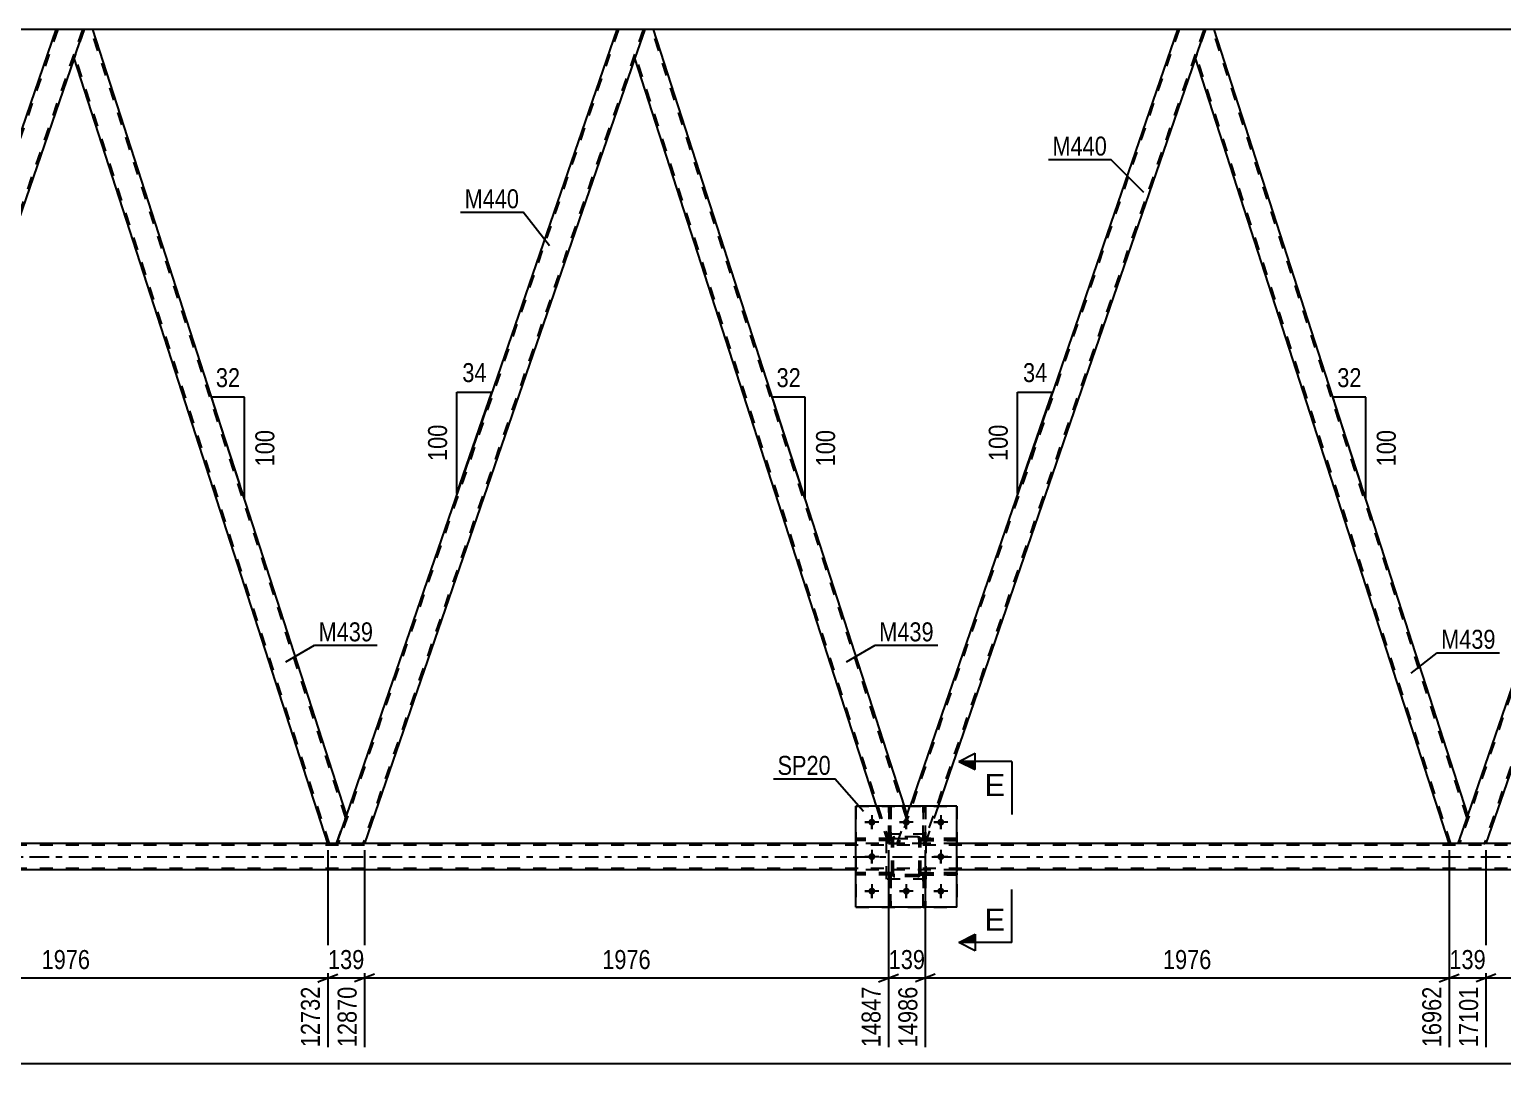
# Model space of a CAD drawing. Header units: millimetres. Extents: x 0 to 841, y 0 to 594.
# Drawn here: x 485.7 to 707.9, y 285.2 to 441.2 of the extents above; entities that cross this region are included whole.
import ezdxf

# ---------------------------------------------------------------- set-up
doc = ezdxf.new("R2010")
doc.units = ezdxf.units.MM
doc.linetypes.add('DXK_LINE_DOT2', pattern=[3.9198, 1.9599, -1.9599])
doc.linetypes.add('DXK_LINE_DOT3', pattern=[5.9187, 2.979, -0.9799, 0.9799, -0.9799])
doc.styles.add('Arial', font='ARIAL.TTF', dxfattribs={"height": 0.2})
doc.styles.add('Arial Narrow', font='ARIALN.TTF', dxfattribs={"height": 0.2})

# ---------------------------------------------------------------- blocks, each defined once
blk = doc.blocks.new('Part-122573538-3260 - 3249')
at = {"color": 7, "linetype": 'DXK_LINE_DOT2'}
for p, q in [((615.78, 313.98), (610.38, 313.98)), ((610.38, 313.66), (610.38, 313.98)), ((615.78, 313.66), (610.38, 313.66)), ((615.18, 313.66), (615.18, 313.98)), ((615.78, 313.98), (615.78, 313.66))]:
    blk.add_line(p, q, dxfattribs=at)
blk = doc.blocks.new('Part-122573538-3318 - 3249')
at = {"color": 7, "linetype": 'DXK_LINE_DOT2'}
for p, q in [((620.98, 319.82), (614.98, 319.82)), ((614.98, 313.02), (614.98, 319.82)), ((620.98, 313.02), (620.98, 319.82)), ((620.98, 313.02), (614.98, 313.02))]:
    blk.add_line(p, q, dxfattribs=at)
blk = doc.blocks.new('Part-122573538-3329 - 3249')
at = {"color": 7, "linetype": 'DXK_LINE_DOT2'}
for p, q in [((610.38, 324.02), (625.58, 324.02)), ((610.38, 324.02), (610.38, 308.82)), ((625.58, 324.02), (625.58, 308.82)), ((610.38, 308.82), (625.58, 308.82))]:
    blk.add_line(p, q, dxfattribs=at)
blk = doc.blocks.new('Part-122573538-3258 - 3249')
at = {"color": 7, "linetype": 'DXK_LINE_DOT2'}
for p, q in [((615.33, 308.82), (615.33, 313.65)), ((615.33, 313.65), (615.65, 313.65)), ((615.65, 313.65), (615.65, 308.82)), ((615.33, 313.05), (615.65, 313.05)), ((615.65, 308.82), (615.33, 308.82))]:
    blk.add_line(p, q, dxfattribs=at)
blk = doc.blocks.new('Part-122573538-3261 - 3249')
at = {"color": 7, "linetype": 'DXK_LINE_DOT2'}
for p, q in [((615.78, 319.18), (610.38, 319.18)), ((610.38, 318.86), (610.38, 319.18)), ((615.78, 318.86), (610.38, 318.86)), ((615.18, 318.86), (615.18, 319.18)), ((615.78, 319.18), (615.78, 318.86))]:
    blk.add_line(p, q, dxfattribs=at)
blk = doc.blocks.new('Part-122573538-3382 - 3249')
at = {"color": 7, "linetype": 'DXK_LINE_DOT2'}
for p, q in [((615.78, 319.18), (610.38, 319.18)), ((610.38, 319.18), (610.38, 318.86)), ((615.78, 318.86), (610.38, 318.86)), ((615.18, 318.86), (615.18, 319.18)), ((615.78, 318.86), (615.78, 319.18))]:
    blk.add_line(p, q, dxfattribs=at)
blk = doc.blocks.new('Bolt-122573538-3404 - 3249')
at = {"linetype": 'Continuous'}
for points in [[(613.3, 321.62, -1), (612.26, 321.62, -1)], [(618.5, 321.62, -1), (617.46, 321.62, -1)], [(623.7, 321.62, -1), (622.66, 321.62, -1)], [(613.3, 316.42, -1), (612.26, 316.42, -1)], [(623.7, 316.42, -1), (622.66, 316.42, -1)], [(613.3, 311.22, -1), (612.26, 311.22, -1)], [(618.5, 311.22, -1), (617.46, 311.22, -1)], [(623.7, 311.22, -1), (622.66, 311.22, -1)]]:
    blk.add_hatch(color=1, dxfattribs=at).paths.add_polyline_path(points)
at = {"color": 1, "linetype": 'Continuous'}
for p, q in [((612.78, 322.66), (612.78, 320.58)), ((617.98, 322.66), (617.98, 320.58)), ((623.18, 322.66), (623.18, 320.58)), ((613.82, 321.62), (611.74, 321.62)), ((619.02, 321.62), (616.94, 321.62)), ((624.22, 321.62), (622.14, 321.62)), ((613.82, 316.42), (611.74, 316.42)), ((612.78, 317.46), (612.78, 315.38)), ((624.22, 316.42), (622.14, 316.42)), ((623.18, 317.46), (623.18, 315.38)), ((613.82, 311.22), (611.74, 311.22)), ((612.78, 312.26), (612.78, 310.18)), ((619.02, 311.22), (616.94, 311.22)), ((617.98, 312.26), (617.98, 310.18)), ((624.22, 311.22), (622.14, 311.22)), ((623.18, 312.26), (623.18, 310.18))]:
    blk.add_line(p, q, dxfattribs=at)
blk = doc.blocks.new('Part-122573538-3279 - 3249')
at = {"color": 2, "linetype": 'Continuous'}
for p, q in [((578.5, 441.2), (577.02, 436.88)), ((579.82, 441.2), (578.5, 441.2)), ((617.68, 324.02), (579.82, 441.2)), ((613.48, 324.02), (577.02, 436.88))]:
    blk.add_line(p, q, dxfattribs=at)
at = {"color": 7, "linetype": 'DXK_LINE_DOT2'}
for p, q in [((617.97, 322.36), (579.57, 441.2)), ((615.54, 318.42), (577.15, 437.26)), ((615.29, 318.42), (613.48, 324.02)), ((616.61, 318.42), (618.1, 322.74)), ((618.1, 322.74), (617.68, 324.02)), ((615.29, 318.42), (616.61, 318.42))]:
    blk.add_line(p, q, dxfattribs=at)
blk = doc.blocks.new('Part-122573538-3346 - 3249')
at = {"color": 7, "linetype": 'DXK_LINE_DOT2'}
for p, q in [((615.78, 318.94), (615.81, 319.12)), ((615.81, 319.12), (615.78, 318.94)), ((615.78, 313.9), (615.78, 318.94)), ((616.02, 318.94), (616.04, 319.03)), ((616.02, 313.9), (616.02, 318.94)), ((616.04, 319.03), (616.09, 319.11)), ((616.07, 319.38), (616.26, 319.42)), ((616.26, 319.42), (616.07, 319.38)), ((616.09, 319.11), (616.17, 319.16)), ((616.17, 319.16), (616.26, 319.18)), ((619.7, 319.42), (616.26, 319.42)), ((616.26, 319.18), (619.7, 319.18)), ((619.7, 319.42), (619.88, 319.38)), ((619.88, 319.38), (619.7, 319.42)), ((619.7, 319.18), (619.79, 319.16)), ((619.79, 319.16), (619.87, 319.11)), ((619.87, 319.11), (619.92, 319.03)), ((619.92, 319.03), (619.94, 318.94)), ((619.94, 313.9), (619.94, 318.94)), ((620.14, 319.12), (620.18, 318.94)), ((620.18, 318.94), (620.14, 319.12)), ((620.18, 313.9), (620.18, 318.94)), ((615.82, 313.71), (615.78, 313.9)), ((615.78, 313.9), (615.82, 313.71)), ((616.04, 313.8), (616.02, 313.9)), ((616.09, 313.73), (616.04, 313.8)), ((616.26, 313.42), (616.08, 313.45)), ((616.08, 313.45), (616.26, 313.42)), ((616.17, 313.67), (616.09, 313.73)), ((616.26, 313.66), (616.17, 313.67)), ((619.7, 313.66), (616.26, 313.66)), ((619.79, 313.67), (619.7, 313.66)), ((619.88, 313.45), (619.7, 313.42)), ((619.7, 313.42), (619.88, 313.45)), ((619.87, 313.73), (619.79, 313.67)), ((619.92, 313.8), (619.87, 313.73)), ((619.94, 313.9), (619.92, 313.8)), ((620.18, 313.9), (620.14, 313.71)), ((620.14, 313.71), (620.18, 313.9)), ((619.7, 313.42), (616.26, 313.42))]:
    blk.add_line(p, q, dxfattribs=at)
at = {"color": 7, "linetype": 'DXK_LINE_DOT3'}
blk.add_line((617.98, 316.42), (617.98, 316.42), dxfattribs=at)
at = {"color": 7, "linetype": 'DXK_LINE_DOT2'}
for centre, start, end in [((616.26, 318.94), 112.5057, 157.5057), ((616.26, 318.94), 112.5057, 157.5057), ((619.7, 318.94), 22.5057, 67.5057), ((619.7, 318.94), 22.5057, 67.5057), ((616.26, 313.9), 202.5057, 247.5057), ((616.26, 313.9), 202.5057, 247.5057), ((619.7, 313.9), 292.5057, 337.5057), ((619.7, 313.9), 292.5057, 337.5057)]:
    blk.add_arc(centre, 0.48, start, end, dxfattribs=at)
blk = doc.blocks.new('Part-122573538-3362 - 3249')
at = {"color": 7, "linetype": 'DXK_LINE_DOT2'}
for p, q in [((620.85, 313.65), (620.53, 313.65)), ((620.53, 313.65), (620.53, 308.82)), ((620.85, 308.82), (620.85, 313.65)), ((620.53, 313.05), (620.85, 313.05)), ((620.53, 308.82), (620.85, 308.82))]:
    blk.add_line(p, q, dxfattribs=at)
blk = doc.blocks.new('Part-122573538-3430 - 3249')
at = {"color": 2, "linetype": 'Continuous'}
for p, q in [((661.62, 436.88), (663.11, 441.2)), ((664.43, 441.2), (663.11, 441.2)), ((702.7, 322.74), (664.43, 441.2)), ((699.9, 318.42), (661.62, 436.88)), ((702.7, 322.74), (702.44, 321.98)), ((702.44, 321.98), (701.22, 318.42)), ((701.22, 318.42), (699.9, 318.42))]:
    blk.add_line(p, q, dxfattribs=at)
at = {"color": 7, "linetype": 'DXK_LINE_DOT2'}
for p, q in [((702.57, 322.36), (664.18, 441.2)), ((700.15, 318.42), (661.75, 437.26))]:
    blk.add_line(p, q, dxfattribs=at)
blk = doc.blocks.new('Part-122573538-3309 - 3249')
at = {"color": 2, "linetype": 'Continuous'}
for p, q in [((489.66, 441.2), (410.61, 441.2)), ((574.27, 441.2), (495.22, 441.2)), ((658.88, 441.2), (579.82, 441.2)), ((743.49, 441.2), (664.43, 441.2))]:
    blk.add_line(p, q, dxfattribs=at)
at = {"color": 7, "linetype": 'DXK_LINE_DOT2'}
for p, q in [((495.22, 441.2), (489.66, 441.2)), ((579.82, 441.2), (574.27, 441.2)), ((664.43, 441.2), (658.88, 441.2))]:
    blk.add_line(p, q, dxfattribs=at)
blk = doc.blocks.new('Part-122573538-3344 - 3249')
at = {"color": 7, "linetype": 'DXK_LINE_DOT2'}
for p, q in [((620.53, 308.82), (620.53, 313.65)), ((620.53, 313.65), (620.85, 313.65)), ((620.85, 313.65), (620.85, 308.82)), ((620.53, 313.05), (620.85, 313.05)), ((620.85, 308.82), (620.53, 308.82))]:
    blk.add_line(p, q, dxfattribs=at)
blk = doc.blocks.new('Part-122573538-3352 - 3249')
at = {"color": 7, "linetype": 'DXK_LINE_DOT2'}
for p, q in [((615.33, 324.02), (615.33, 319.17)), ((615.65, 324.02), (615.33, 324.02)), ((615.65, 319.17), (615.65, 324.02)), ((615.33, 319.77), (615.65, 319.77)), ((615.33, 319.17), (615.65, 319.17))]:
    blk.add_line(p, q, dxfattribs=at)
blk = doc.blocks.new('Part-122573538-3355 - 3249')
at = {"color": 7, "linetype": 'DXK_LINE_DOT2'}
for p, q in [((620.53, 324.02), (620.53, 319.17)), ((620.85, 324.02), (620.53, 324.02)), ((620.85, 319.17), (620.85, 324.02)), ((620.53, 319.77), (620.85, 319.77)), ((620.53, 319.17), (620.85, 319.17))]:
    blk.add_line(p, q, dxfattribs=at)
blk = doc.blocks.new('Bolt-122573538-3405 - 3249')
at = {"color": 1, "linetype": 'Continuous'}
for p, q in [((612.78, 322.66), (612.78, 321.96)), ((617.98, 322.66), (617.98, 321.96)), ((623.18, 322.66), (623.18, 321.96)), ((611.74, 321.62), (612.43, 321.62)), ((612.78, 320.58), (612.78, 321.27)), ((613.82, 321.62), (613.13, 321.62)), ((616.94, 321.62), (617.63, 321.62)), ((617.98, 320.58), (617.98, 321.27)), ((619.02, 321.62), (618.33, 321.62)), ((622.14, 321.62), (622.83, 321.62)), ((623.18, 320.58), (623.18, 321.27)), ((624.22, 321.62), (623.53, 321.62)), ((611.74, 316.42), (612.43, 316.42)), ((612.78, 317.46), (612.78, 316.76)), ((612.78, 315.38), (612.78, 316.07)), ((613.82, 316.42), (613.13, 316.42)), ((622.14, 316.42), (622.83, 316.42)), ((623.18, 317.46), (623.18, 316.76)), ((623.18, 315.38), (623.18, 316.07)), ((624.22, 316.42), (623.53, 316.42)), ((611.74, 311.22), (612.43, 311.22)), ((612.78, 312.26), (612.78, 311.56)), ((613.82, 311.22), (613.13, 311.22)), ((616.94, 311.22), (617.63, 311.22)), ((617.98, 312.26), (617.98, 311.56)), ((619.02, 311.22), (618.33, 311.22)), ((622.14, 311.22), (622.83, 311.22)), ((623.18, 312.26), (623.18, 311.56)), ((624.22, 311.22), (623.53, 311.22)), ((612.78, 310.18), (612.78, 310.87)), ((617.98, 310.18), (617.98, 310.87)), ((623.18, 310.18), (623.18, 310.87))]:
    blk.add_line(p, q, dxfattribs=at)
blk = doc.blocks.new('Part-122573538-3415 - 3249')
at = {"color": 7, "linetype": 'DXK_LINE_DOT2'}
for p, q in [((755.72, 318.18), (100.96, 318.18)), ((536.23, 318.42), (530.68, 318.42)), ((625.58, 318.42), (610.38, 318.42)), ((705.45, 318.42), (699.9, 318.42)), ((755.72, 314.66), (100.96, 314.66)), ((625.58, 314.42), (610.38, 314.42))]:
    blk.add_line(p, q, dxfattribs=at)
at = {"color": 2, "linetype": 'Continuous'}
for p, q in [((530.68, 318.42), (451.62, 318.42)), ((610.38, 318.42), (536.23, 318.42)), ((699.9, 318.42), (625.58, 318.42)), ((755.72, 318.42), (705.45, 318.42)), ((610.38, 314.42), (371.76, 314.42)), ((755.72, 314.42), (625.58, 314.42))]:
    blk.add_line(p, q, dxfattribs=at)
at = {"color": 7, "linetype": 'DXK_LINE_DOT3'}
blk.add_line((100.96, 316.42), (755.72, 316.42), dxfattribs=at)
blk = doc.blocks.new('Part-122573538-3425 - 3249')
at = {"color": 7, "linetype": 'DXK_LINE_DOT2'}
for p, q in [((659.13, 441.2), (616.86, 318.42)), ((662.86, 441.2), (620.59, 318.42)), ((663.11, 441.2), (661.62, 436.88)), ((616.61, 318.42), (618.54, 324.02)), ((622.77, 324.02), (620.84, 318.42)), ((620.84, 318.42), (616.61, 318.42))]:
    blk.add_line(p, q, dxfattribs=at)
at = {"color": 2, "linetype": 'Continuous'}
for p, q in [((658.88, 441.2), (618.54, 324.02)), ((663.11, 441.2), (658.88, 441.2)), ((661.62, 436.88), (622.77, 324.02))]:
    blk.add_line(p, q, dxfattribs=at)
blk = doc.blocks.new('Part-122573538-3436 - 3249')
at = {"color": 7, "linetype": 'DXK_LINE_DOT2'}
for p, q in [((743.74, 441.2), (701.47, 318.42)), ((747.46, 441.2), (705.19, 318.42)), ((702.7, 322.74), (701.22, 318.42)), ((705.13, 318.42), (705.3, 318.42))]:
    blk.add_line(p, q, dxfattribs=at)
at = {"color": 2, "linetype": 'Continuous'}
for p, q in [((743.49, 441.2), (702.7, 322.74)), ((747.72, 441.2), (705.45, 318.42)), ((747.72, 441.2), (743.49, 441.2)), ((705.13, 318.42), (701.22, 318.42)), ((705.41, 318.42), (705.13, 318.42)), ((705.45, 318.42), (705.41, 318.42))]:
    blk.add_line(p, q, dxfattribs=at)
blk = doc.blocks.new('Part-122573538-3441 - 3249')
at = {"color": 7, "linetype": 'DXK_LINE_DOT2'}
for p, q in [((615.65, 313.65), (615.33, 313.65)), ((615.33, 313.65), (615.33, 308.82)), ((615.65, 308.82), (615.65, 313.65)), ((615.33, 313.05), (615.65, 313.05)), ((615.33, 308.82), (615.65, 308.82))]:
    blk.add_line(p, q, dxfattribs=at)
blk = doc.blocks.new('Part-122573538-3445 - 3249')
at = {"color": 7, "linetype": 'DXK_LINE_DOT2'}
for p, q in [((620.53, 319.17), (620.53, 324.02)), ((620.53, 324.02), (620.85, 324.02)), ((620.85, 324.02), (620.85, 319.17)), ((620.53, 319.77), (620.85, 319.77)), ((620.85, 319.17), (620.53, 319.17))]:
    blk.add_line(p, q, dxfattribs=at)
blk = doc.blocks.new('Part-122573538-3448 - 3249')
at = {"color": 7, "linetype": 'DXK_LINE_DOT2'}
for p, q in [((615.33, 319.17), (615.33, 324.02)), ((615.33, 324.02), (615.65, 324.02)), ((615.65, 324.02), (615.65, 319.17)), ((615.33, 319.77), (615.65, 319.77)), ((615.65, 319.17), (615.33, 319.17))]:
    blk.add_line(p, q, dxfattribs=at)
blk = doc.blocks.new('Part-122573538-3456 - 3249')
at = {"color": 7, "linetype": 'DXK_LINE_DOT2'}
for p, q in [((620.18, 318.86), (620.18, 319.18)), ((620.18, 319.18), (625.58, 319.18)), ((625.58, 318.86), (620.18, 318.86)), ((620.78, 318.86), (620.78, 319.18)), ((625.58, 319.18), (625.58, 318.86))]:
    blk.add_line(p, q, dxfattribs=at)
blk = doc.blocks.new('Part-122573538-3459 - 3249')
at = {"color": 7, "linetype": 'DXK_LINE_DOT2'}
for p, q in [((615.78, 318.94), (615.82, 319.12)), ((615.82, 319.12), (615.78, 318.94)), ((615.78, 313.9), (615.78, 318.94)), ((616.02, 318.94), (616.04, 319.03)), ((616.02, 313.9), (616.02, 318.94)), ((616.04, 319.03), (616.09, 319.11)), ((616.07, 319.38), (616.26, 319.42)), ((616.26, 319.42), (616.07, 319.38)), ((616.09, 319.11), (616.17, 319.16)), ((616.17, 319.16), (616.26, 319.18)), ((619.7, 319.42), (616.26, 319.42)), ((616.26, 319.18), (619.7, 319.18)), ((619.7, 319.42), (619.88, 319.38)), ((619.88, 319.38), (619.7, 319.42)), ((619.7, 319.18), (619.79, 319.16)), ((619.79, 319.16), (619.87, 319.11)), ((619.87, 319.11), (619.92, 319.03)), ((619.92, 319.03), (619.94, 318.94)), ((619.94, 313.9), (619.94, 318.94)), ((620.14, 319.12), (620.18, 318.94)), ((620.18, 318.94), (620.14, 319.12)), ((620.18, 313.9), (620.18, 318.94)), ((615.82, 313.71), (615.78, 313.9)), ((615.78, 313.9), (615.82, 313.71)), ((616.04, 313.8), (616.02, 313.9)), ((616.09, 313.73), (616.04, 313.8)), ((616.26, 313.42), (616.08, 313.45)), ((616.08, 313.45), (616.26, 313.42)), ((616.17, 313.67), (616.09, 313.73)), ((616.26, 313.66), (616.17, 313.67)), ((619.7, 313.66), (616.26, 313.66)), ((619.79, 313.67), (619.7, 313.66)), ((619.88, 313.45), (619.7, 313.42)), ((619.7, 313.42), (619.88, 313.45)), ((619.87, 313.73), (619.79, 313.67)), ((619.92, 313.8), (619.87, 313.73)), ((619.94, 313.9), (619.92, 313.8)), ((620.18, 313.9), (620.14, 313.71)), ((620.14, 313.71), (620.18, 313.9)), ((619.7, 313.42), (616.26, 313.42))]:
    blk.add_line(p, q, dxfattribs=at)
at = {"color": 7, "linetype": 'DXK_LINE_DOT3'}
blk.add_line((617.98, 316.42), (617.98, 316.42), dxfattribs=at)
at = {"color": 7, "linetype": 'DXK_LINE_DOT2'}
for centre, start, end in [((616.26, 318.94), 112.5057, 157.5057), ((616.26, 318.94), 112.5057, 157.5057), ((619.7, 318.94), 22.5057, 67.5057), ((619.7, 318.94), 22.5057, 67.5057), ((616.26, 313.9), 202.5057, 247.5057), ((616.26, 313.9), 202.5057, 247.5057), ((619.7, 313.9), 292.5057, 337.5057), ((619.7, 313.9), 292.5057, 337.5057)]:
    blk.add_arc(centre, 0.48, start, end, dxfattribs=at)
blk = doc.blocks.new('Part-122573538-3461 - 3249')
at = {"color": 7, "linetype": 'DXK_LINE_DOT2'}
for p, q in [((620.18, 313.66), (620.18, 313.98)), ((620.18, 313.98), (625.58, 313.98)), ((625.58, 313.66), (620.18, 313.66)), ((620.78, 313.66), (620.78, 313.98)), ((625.58, 313.98), (625.58, 313.66))]:
    blk.add_line(p, q, dxfattribs=at)
blk = doc.blocks.new('Part-122573538-3480 - 3249')
at = {"color": 7, "linetype": 'DXK_LINE_DOT2'}
for p, q in [((615.78, 313.98), (610.38, 313.98)), ((610.38, 313.98), (610.38, 313.66)), ((615.78, 313.66), (610.38, 313.66)), ((615.18, 313.66), (615.18, 313.98)), ((615.78, 313.66), (615.78, 313.98))]:
    blk.add_line(p, q, dxfattribs=at)
blk = doc.blocks.new('Part-122573538-3485 - 3249')
at = {"color": 7, "linetype": 'DXK_LINE_DOT2'}
for p, q in [((574.53, 441.2), (532.26, 318.42)), ((578.25, 441.2), (535.98, 318.42)), ((578.5, 441.2), (577.02, 436.88)), ((532, 318.42), (533.49, 322.74)), ((535.92, 318.42), (536.08, 318.42))]:
    blk.add_line(p, q, dxfattribs=at)
at = {"color": 2, "linetype": 'Continuous'}
for p, q in [((574.27, 441.2), (533.49, 322.74)), ((578.5, 441.2), (574.27, 441.2)), ((577.02, 436.88), (536.23, 318.42)), ((535.92, 318.42), (532, 318.42)), ((536.19, 318.42), (535.92, 318.42)), ((536.23, 318.42), (536.19, 318.42))]:
    blk.add_line(p, q, dxfattribs=at)
blk = doc.blocks.new('Part-122573538-3490 - 3249')
at = {"color": 2, "linetype": 'Continuous'}
for p, q in [((625.58, 324.02), (610.38, 324.02)), ((610.38, 308.82), (610.38, 324.02)), ((625.58, 308.82), (625.58, 324.02)), ((625.58, 308.82), (610.38, 308.82))]:
    blk.add_line(p, q, dxfattribs=at)
blk = doc.blocks.new('Part-122573538-3492 - 3249')
at = {"color": 7, "linetype": 'DXK_LINE_DOT2'}
for p, q in [((625.58, 313.98), (620.18, 313.98)), ((620.18, 313.98), (620.18, 313.66)), ((620.18, 313.66), (625.58, 313.66)), ((620.78, 313.66), (620.78, 313.98)), ((625.58, 313.66), (625.58, 313.98))]:
    blk.add_line(p, q, dxfattribs=at)
blk = doc.blocks.new('Part-122573538-3493 - 3249')
at = {"color": 7, "linetype": 'DXK_LINE_DOT2'}
for p, q in [((625.58, 319.18), (620.18, 319.18)), ((620.18, 319.18), (620.18, 318.86)), ((620.18, 318.86), (625.58, 318.86)), ((620.78, 318.86), (620.78, 319.18)), ((625.58, 318.86), (625.58, 319.18))]:
    blk.add_line(p, q, dxfattribs=at)
blk = doc.blocks.new('Part-122573538-3504 - 3249')
at = {"color": 7, "linetype": 'DXK_LINE_DOT2'}
for p, q in [((620.98, 319.82), (614.98, 319.82)), ((614.98, 313.02), (614.98, 319.82)), ((620.98, 313.02), (620.98, 319.82)), ((620.98, 313.02), (614.98, 313.02))]:
    blk.add_line(p, q, dxfattribs=at)
blk = doc.blocks.new('Part-122573538-3647 - 3249')
at = {"color": 7, "linetype": 'DXK_LINE_DOT2'}
for p, q in [((489.92, 441.2), (447.65, 318.42)), ((493.64, 441.2), (451.37, 318.42)), ((493.89, 441.2), (492.41, 436.88)), ((447.39, 318.42), (448.88, 322.74)), ((451.31, 318.42), (451.48, 318.42))]:
    blk.add_line(p, q, dxfattribs=at)
at = {"color": 2, "linetype": 'Continuous'}
for p, q in [((489.66, 441.2), (448.88, 322.74)), ((493.89, 441.2), (489.66, 441.2)), ((492.41, 436.88), (451.62, 318.42)), ((451.31, 318.42), (447.39, 318.42)), ((451.59, 318.42), (451.31, 318.42)), ((451.62, 318.42), (451.59, 318.42))]:
    blk.add_line(p, q, dxfattribs=at)
blk = doc.blocks.new('Part-122573538-3652 - 3249')
at = {"color": 2, "linetype": 'Continuous'}
for p, q in [((492.41, 436.88), (493.89, 441.2)), ((495.22, 441.2), (493.89, 441.2)), ((533.49, 322.74), (495.22, 441.2)), ((530.68, 318.42), (492.41, 436.88)), ((533.49, 322.74), (533.23, 321.98)), ((533.23, 321.98), (532, 318.42)), ((532, 318.42), (530.68, 318.42))]:
    blk.add_line(p, q, dxfattribs=at)
at = {"color": 7, "linetype": 'DXK_LINE_DOT2'}
for p, q in [((533.36, 322.36), (494.96, 441.2)), ((530.93, 318.42), (492.54, 437.26))]:
    blk.add_line(p, q, dxfattribs=at)
blk = doc.blocks.new('StraightDimension-122573538-9643 - 3249')
at = {"color": 7, "linetype": 'Continuous'}
blk.add_line((67, 285.22), (795.91, 285.22), dxfattribs=at)
blk = doc.blocks.new('StraightDimension-122573538-4774 - 3249')
at = {"color": 7, "linetype": 'Continuous'}
for p, q in [((615.29, 317.42), (615.29, 287.68)), ((620.84, 317.42), (620.84, 287.68)), ((613.79, 297.52), (616.79, 298.72)), ((615.29, 298.12), (620.84, 298.12)), ((622.34, 298.72), (619.34, 297.52))]:
    blk.add_line(p, q, dxfattribs=at)
at = {"color": 0}
blk.add_wipeout([(621.41, 298.87), (621.41, 303.07), (614.72, 303.07), (614.72, 298.87)], dxfattribs=at)
at = {"color": 0, "linetype": 'Continuous'}
blk.add_wipeout([(620.24, 297.42), (616.04, 297.42), (616.04, 287.08), (620.24, 287.08)], dxfattribs=at)
at = {"color": 3, "style": 'Arial Narrow'}
blk.add_text('139', height=2.863, dxfattribs=at).set_placement((615.32, 299.47))
at = {"color": 3, "linetype": 'Continuous', "style": 'Arial Narrow'}
blk.add_text('14986', height=2.863, rotation=90.0002, dxfattribs=at).set_placement((619.64, 287.68))
blk = doc.blocks.new('StraightDimension-122573538-4755 - 3249')
at = {"color": 7, "linetype": 'Continuous'}
for p, q in [((536.23, 317.42), (536.23, 287.68)), ((615.29, 317.42), (615.29, 287.68)), ((537.73, 298.72), (534.73, 297.52)), ((536.23, 298.12), (615.29, 298.12)), ((613.79, 297.52), (616.79, 298.72))]:
    blk.add_line(p, q, dxfattribs=at)
at = {"color": 0}
blk.add_wipeout([(580.02, 298.87), (580.02, 303.07), (571.5, 303.07), (571.5, 298.87)], dxfattribs=at)
at = {"color": 0, "linetype": 'Continuous'}
blk.add_wipeout([(614.69, 297.42), (610.49, 297.42), (610.49, 287.08), (614.69, 287.08)], dxfattribs=at)
at = {"color": 3, "style": 'Arial Narrow'}
blk.add_text('1976', height=2.863, dxfattribs=at).set_placement((572.1, 299.47))
at = {"color": 3, "linetype": 'Continuous', "style": 'Arial Narrow'}
blk.add_text('14847', height=2.863, rotation=90.0002, dxfattribs=at).set_placement((614.09, 287.68))
blk = doc.blocks.new('StraightDimension-122573538-4686 - 3249')
at = {"color": 7, "linetype": 'Continuous'}
for p, q in [((705.45, 317.42), (705.45, 287.68)), ((764.34, 313.42), (764.34, 287.68)), ((706.95, 298.72), (703.95, 297.52)), ((705.45, 298.12), (764.34, 298.12)), ((762.84, 297.52), (765.84, 298.72))]:
    blk.add_line(p, q, dxfattribs=at)
at = {"color": 0}
blk.add_wipeout([(739.15, 298.87), (739.15, 303.07), (730.64, 303.07), (730.64, 298.87)], dxfattribs=at)
at = {"color": 0, "linetype": 'Continuous'}
blk.add_wipeout([(763.74, 297.42), (759.54, 297.42), (759.54, 287.08), (763.74, 287.08)], dxfattribs=at)
at = {"color": 3, "style": 'Arial Narrow'}
blk.add_text('1625', height=2.863, dxfattribs=at).set_placement((731.24, 299.47))
at = {"color": 3, "linetype": 'Continuous', "style": 'Arial Narrow'}
blk.add_text('18725', height=2.863, rotation=90.0002, dxfattribs=at).set_placement((763.14, 287.68))
blk = doc.blocks.new('StraightDimension-122573538-4667 - 3249')
at = {"color": 7, "linetype": 'Continuous'}
for p, q in [((699.9, 317.42), (699.9, 287.68)), ((705.45, 317.42), (705.45, 287.68)), ((698.4, 297.52), (701.4, 298.72)), ((699.9, 298.12), (705.45, 298.12)), ((706.95, 298.72), (703.95, 297.52))]:
    blk.add_line(p, q, dxfattribs=at)
at = {"color": 0}
blk.add_wipeout([(706.01, 298.87), (706.01, 303.07), (699.33, 303.07), (699.33, 298.87)], dxfattribs=at)
at = {"color": 0, "linetype": 'Continuous'}
blk.add_wipeout([(704.85, 297.42), (700.65, 297.42), (700.65, 287.08), (704.85, 287.08)], dxfattribs=at)
at = {"color": 3, "style": 'Arial Narrow'}
blk.add_text('139', height=2.863, dxfattribs=at).set_placement((699.93, 299.47))
at = {"color": 3, "linetype": 'Continuous', "style": 'Arial Narrow'}
blk.add_text('17101', height=2.863, rotation=90.0002, dxfattribs=at).set_placement((704.25, 287.68))
blk = doc.blocks.new('AngleDimension-122573538-3990 - 3249')
at = {"color": 7, "linetype": 'Continuous'}
for p, q in [((550.17, 386.51), (555.44, 386.51)), ((550.17, 371.19), (555.44, 386.51)), ((550.17, 371.19), (550.17, 386.51)), ((551.12, 373.96), (555.44, 386.51))]:
    blk.add_line(p, q, dxfattribs=at)
at = {"color": 0}
for points in [[(555.23, 387.41), (555.23, 391.61), (550.38, 391.61), (550.38, 387.41)], [(549.27, 382.19), (545.07, 382.19), (545.07, 375.51), (549.27, 375.51)]]:
    blk.add_wipeout(points, dxfattribs=at)
at = {"color": 3, "style": 'Arial Narrow'}
blk.add_text('34', height=2.863, dxfattribs=at).set_placement((550.98, 388.01))
blk.add_text('100', height=2.863, rotation=90.0002, dxfattribs=at).set_placement((548.67, 376.11))
blk = doc.blocks.new('AngleDimension-122573538-4253 - 3249')
at = {"color": 7, "linetype": 'Continuous'}
for p, q in [((686.6, 372.59), (682.35, 385.75)), ((687.33, 385.75), (682.35, 385.75)), ((687.33, 370.34), (682.35, 385.75)), ((687.33, 370.34), (687.33, 385.75))]:
    blk.add_line(p, q, dxfattribs=at)
at = {"color": 0}
for points in [[(687.26, 386.65), (687.26, 390.85), (682.41, 390.85), (682.41, 386.65)], [(692.43, 381.39), (688.23, 381.39), (688.23, 374.7), (692.43, 374.7)]]:
    blk.add_wipeout(points, dxfattribs=at)
at = {"color": 3, "style": 'Arial Narrow'}
blk.add_text('32', height=2.863, dxfattribs=at).set_placement((683.01, 387.25))
blk.add_text('100', height=2.863, rotation=90.0002, dxfattribs=at).set_placement((691.83, 375.3))
blk = doc.blocks.new('AngleDimension-122573538-4267 - 3249')
at = {"color": 7, "linetype": 'Continuous'}
for p, q in [((601.99, 372.59), (597.74, 385.75)), ((602.72, 385.75), (597.74, 385.75)), ((602.72, 370.34), (597.74, 385.75)), ((602.72, 370.34), (602.72, 385.75))]:
    blk.add_line(p, q, dxfattribs=at)
at = {"color": 0}
for points in [[(602.66, 386.65), (602.66, 390.85), (597.8, 390.85), (597.8, 386.65)], [(607.82, 381.39), (603.62, 381.39), (603.62, 374.7), (607.82, 374.7)]]:
    blk.add_wipeout(points, dxfattribs=at)
at = {"color": 3, "style": 'Arial Narrow'}
blk.add_text('32', height=2.863, dxfattribs=at).set_placement((598.4, 387.25))
blk.add_text('100', height=2.863, rotation=90.0002, dxfattribs=at).set_placement((607.22, 375.3))
blk = doc.blocks.new('AngleDimension-122573538-4295 - 3249')
at = {"color": 7, "linetype": 'Continuous'}
for p, q in [((517.38, 372.59), (513.13, 385.75)), ((518.11, 385.75), (513.13, 385.75)), ((518.11, 370.34), (513.13, 385.75)), ((518.11, 370.34), (518.11, 385.75))]:
    blk.add_line(p, q, dxfattribs=at)
at = {"color": 0}
for points in [[(518.05, 386.65), (518.05, 390.85), (513.19, 390.85), (513.19, 386.65)], [(523.21, 381.39), (519.01, 381.39), (519.01, 374.7), (523.21, 374.7)]]:
    blk.add_wipeout(points, dxfattribs=at)
at = {"color": 3, "style": 'Arial Narrow'}
blk.add_text('32', height=2.863, dxfattribs=at).set_placement((513.79, 387.25))
blk.add_text('100', height=2.863, rotation=90.0002, dxfattribs=at).set_placement((522.61, 375.3))
blk = doc.blocks.new('AngleDimension-122573538-4445 - 3249')
at = {"color": 7, "linetype": 'Continuous'}
for p, q in [((634.78, 386.51), (640.05, 386.51)), ((634.78, 371.19), (640.05, 386.51)), ((634.78, 371.19), (634.78, 386.51)), ((635.73, 373.96), (640.05, 386.51))]:
    blk.add_line(p, q, dxfattribs=at)
at = {"color": 0}
for points in [[(639.84, 387.41), (639.84, 391.61), (634.99, 391.61), (634.99, 387.41)], [(633.88, 382.19), (629.68, 382.19), (629.68, 375.51), (633.88, 375.51)]]:
    blk.add_wipeout(points, dxfattribs=at)
at = {"color": 3, "style": 'Arial Narrow'}
blk.add_text('34', height=2.863, dxfattribs=at).set_placement((635.59, 388.01))
blk.add_text('100', height=2.863, rotation=90.0002, dxfattribs=at).set_placement((633.28, 376.11))
blk = doc.blocks.new('StraightDimension-122573538-4648 - 3249')
at = {"color": 7, "linetype": 'Continuous'}
for p, q in [((620.84, 317.42), (620.84, 287.68)), ((699.9, 317.42), (699.9, 287.68)), ((622.34, 298.72), (619.34, 297.52)), ((620.84, 298.12), (699.9, 298.12)), ((698.4, 297.52), (701.4, 298.72))]:
    blk.add_line(p, q, dxfattribs=at)
at = {"color": 0}
blk.add_wipeout([(664.62, 298.87), (664.62, 303.07), (656.11, 303.07), (656.11, 298.87)], dxfattribs=at)
at = {"color": 0, "linetype": 'Continuous'}
blk.add_wipeout([(699.3, 297.42), (695.1, 297.42), (695.1, 287.08), (699.3, 287.08)], dxfattribs=at)
at = {"color": 3, "style": 'Arial Narrow'}
blk.add_text('1976', height=2.863, dxfattribs=at).set_placement((656.71, 299.47))
at = {"color": 3, "linetype": 'Continuous', "style": 'Arial Narrow'}
blk.add_text('16962', height=2.863, rotation=90.0002, dxfattribs=at).set_placement((698.7, 287.68))
blk = doc.blocks.new('StraightDimension-122573538-4717 - 3249')
at = {"color": 7, "linetype": 'Continuous'}
for p, q in [((451.62, 317.42), (451.62, 287.68)), ((530.68, 317.42), (530.68, 287.68)), ((453.12, 298.72), (450.12, 297.52)), ((451.62, 298.12), (530.68, 298.12)), ((529.18, 297.52), (532.18, 298.72))]:
    blk.add_line(p, q, dxfattribs=at)
at = {"color": 0}
blk.add_wipeout([(495.41, 298.87), (495.41, 303.07), (486.9, 303.07), (486.9, 298.87)], dxfattribs=at)
at = {"color": 0, "linetype": 'Continuous'}
blk.add_wipeout([(530.08, 297.42), (525.88, 297.42), (525.88, 287.08), (530.08, 287.08)], dxfattribs=at)
at = {"color": 3, "style": 'Arial Narrow'}
blk.add_text('1976', height=2.863, dxfattribs=at).set_placement((487.5, 299.47))
at = {"color": 3, "linetype": 'Continuous', "style": 'Arial Narrow'}
blk.add_text('12732', height=2.863, rotation=90.0002, dxfattribs=at).set_placement((529.48, 287.68))
blk = doc.blocks.new('StraightDimension-122573538-4736 - 3249')
at = {"color": 7, "linetype": 'Continuous'}
for p, q in [((530.68, 317.42), (530.68, 287.68)), ((536.23, 317.42), (536.23, 287.68)), ((529.18, 297.52), (532.18, 298.72)), ((530.68, 298.12), (536.23, 298.12)), ((537.73, 298.72), (534.73, 297.52))]:
    blk.add_line(p, q, dxfattribs=at)
at = {"color": 0}
blk.add_wipeout([(536.8, 298.87), (536.8, 303.07), (530.11, 303.07), (530.11, 298.87)], dxfattribs=at)
at = {"color": 0, "linetype": 'Continuous'}
blk.add_wipeout([(535.63, 297.42), (531.43, 297.42), (531.43, 287.08), (535.63, 287.08)], dxfattribs=at)
at = {"color": 3, "style": 'Arial Narrow'}
blk.add_text('139', height=2.863, dxfattribs=at).set_placement((530.71, 299.47))
at = {"color": 3, "linetype": 'Continuous', "style": 'Arial Narrow'}
blk.add_text('12870', height=2.863, rotation=90.0002, dxfattribs=at).set_placement((535.03, 287.68))
blk = doc.blocks.new('Mark-122573538-3275 - 3249')
at = {"color": 0}
blk.add_wipeout([(622.12, 348.9), (622.12, 351.9), (613.89, 351.9), (613.89, 348.9)], dxfattribs=at)
blk.add_wipeout([(622.12, 348.9), (622.12, 351.9), (613.89, 351.9), (613.89, 348.9)], dxfattribs=at)
at = {"color": 30, "linetype": 'Continuous'}
for p, q in [((608.96, 345.8), (613.29, 348.3)), ((613.29, 348.3), (622.72, 348.3))]:
    blk.add_line(p, q, dxfattribs=at)
at = {"color": 3, "style": 'Arial Narrow'}
blk.add_text('M439', height=2.863, dxfattribs=at).set_placement((613.89, 348.9))
blk = doc.blocks.new('Mark-122573538-3426 - 3249')
at = {"color": 0}
blk.add_wipeout([(706.9, 347.78), (706.9, 350.78), (698.68, 350.78), (698.68, 347.78)], dxfattribs=at)
blk.add_wipeout([(706.9, 347.78), (706.9, 350.78), (698.68, 350.78), (698.68, 347.78)], dxfattribs=at)
at = {"color": 30, "linetype": 'Continuous'}
for p, q in [((694.14, 344.1), (698.08, 347.18)), ((698.08, 347.18), (707.5, 347.18))]:
    blk.add_line(p, q, dxfattribs=at)
at = {"color": 3, "style": 'Arial Narrow'}
blk.add_text('M439', height=2.863, dxfattribs=at).set_placement((698.68, 347.78))
blk = doc.blocks.new('Mark-122573538-3421 - 3249')
at = {"color": 0}
blk.add_wipeout([(648.25, 422.18), (648.25, 425.18), (640.03, 425.18), (640.03, 422.18)], dxfattribs=at)
blk.add_wipeout([(648.25, 422.18), (648.25, 425.18), (640.03, 425.18), (640.03, 422.18)], dxfattribs=at)
at = {"color": 30, "linetype": 'Continuous'}
for p in [(639.43, 421.58), (653.8, 416.63)]:
    blk.add_line(p, (648.85, 421.58), dxfattribs=at)
at = {"color": 3, "style": 'Arial Narrow'}
blk.add_text('M440', height=2.863, dxfattribs=at).set_placement((640.03, 422.18))
blk = doc.blocks.new('Mark-122573538-3481 - 3249')
at = {"color": 0}
blk.add_wipeout([(559.54, 414.23), (559.54, 417.23), (551.32, 417.23), (551.32, 414.23)], dxfattribs=at)
blk.add_wipeout([(559.54, 414.23), (559.54, 417.23), (551.32, 417.23), (551.32, 414.23)], dxfattribs=at)
at = {"color": 30, "linetype": 'Continuous'}
for p in [(550.72, 413.63), (564.13, 408.57)]:
    blk.add_line(p, (560.14, 413.63), dxfattribs=at)
at = {"color": 3, "style": 'Arial Narrow'}
blk.add_text('M440', height=2.863, dxfattribs=at).set_placement((551.32, 414.23))
blk = doc.blocks.new('Mark-122573538-3486 - 3249')
at = {"color": 0}
blk.add_wipeout([(606.58, 328.76), (606.58, 331.76), (598.54, 331.76), (598.54, 328.76)], dxfattribs=at)
blk.add_wipeout([(606.58, 328.76), (606.58, 331.76), (598.54, 331.76), (598.54, 328.76)], dxfattribs=at)
at = {"color": 30, "linetype": 'Continuous'}
for p in [(597.94, 328.16), (611.53, 323.22)]:
    blk.add_line(p, (607.18, 328.16), dxfattribs=at)
at = {"color": 3, "style": 'Arial Narrow'}
blk.add_text('SP20', height=2.863, dxfattribs=at).set_placement((598.54, 328.76))
blk = doc.blocks.new('Mark-122573538-3648 - 3249')
at = {"color": 0}
blk.add_wipeout([(537.51, 348.9), (537.51, 351.9), (529.29, 351.9), (529.29, 348.9)], dxfattribs=at)
blk.add_wipeout([(537.51, 348.9), (537.51, 351.9), (529.29, 351.9), (529.29, 348.9)], dxfattribs=at)
at = {"color": 30, "linetype": 'Continuous'}
for p, q in [((524.36, 345.8), (528.69, 348.3)), ((528.69, 348.3), (538.11, 348.3))]:
    blk.add_line(p, q, dxfattribs=at)
at = {"color": 3, "style": 'Arial Narrow'}
blk.add_text('M439', height=2.863, dxfattribs=at).set_placement((529.29, 348.9))
blk = doc.blocks.new('SectionMark-122573538-4864 - 3249')
at = {"linetype": 'Continuous'}
for points in [[(628.39, 330.8), (628.39, 329.55), (625.89, 330.8)], [(628.39, 304.74), (628.39, 303.49), (625.89, 303.49)]]:
    blk.add_hatch(color=6, dxfattribs=at).paths.add_polyline_path(points)
at = {"color": 6, "linetype": 'Continuous'}
for p, q in [((625.89, 330.8), (628.39, 332.05)), ((628.39, 329.55), (628.39, 332.05)), ((633.89, 330.8), (625.89, 330.8)), ((625.89, 330.8), (628.39, 329.55)), ((625.89, 303.49), (628.39, 304.74)), ((628.39, 304.74), (628.39, 302.24)), ((633.89, 303.49), (625.89, 303.49)), ((628.39, 302.24), (625.89, 303.49))]:
    blk.add_line(p, q, dxfattribs=at)
at = {"color": 0, "linetype": 'Continuous'}
for points in [[(632.89, 325.55), (632.89, 329.05), (629.78, 329.05), (629.78, 325.55)], [(632.89, 305.24), (632.89, 308.74), (629.78, 308.74), (629.78, 305.24)]]:
    blk.add_wipeout(points, dxfattribs=at)
at = {"color": 6, "linetype": 'Continuous'}
for p, q in [((633.89, 330.8), (633.89, 322.8)), ((633.89, 303.49), (633.89, 311.49))]:
    blk.add_line(p, q, dxfattribs=at)
at = {"color": 3, "linetype": 'Continuous', "style": 'Arial'}
for p in [(629.78, 325.55), (629.78, 305.24)]:
    blk.add_text('E', height=3.34, dxfattribs=at).set_placement(p)

msp = doc.modelspace()

# ---------------------------------------------------------------- block references
for name in ['Part-122573538-3309 - 3249', 'Part-122573538-3647 - 3249', 'Part-122573538-3652 - 3249', 'Part-122573538-3485 - 3249', 'Part-122573538-3279 - 3249', 'Part-122573538-3425 - 3249', 'Part-122573538-3430 - 3249', 'Part-122573538-3436 - 3249', 'Part-122573538-3329 - 3249', 'Part-122573538-3490 - 3249', 'Bolt-122573538-3404 - 3249', 'Bolt-122573538-3405 - 3249', 'Part-122573538-3352 - 3249', 'Part-122573538-3448 - 3249', 'Part-122573538-3355 - 3249', 'Part-122573538-3445 - 3249', 'Part-122573538-3415 - 3249', 'Part-122573538-3261 - 3249', 'Part-122573538-3382 - 3249', 'Part-122573538-3318 - 3249', 'Part-122573538-3504 - 3249', 'Part-122573538-3346 - 3249', 'Part-122573538-3459 - 3249', 'Part-122573538-3456 - 3249', 'Part-122573538-3493 - 3249', 'Part-122573538-3260 - 3249', 'Part-122573538-3480 - 3249', 'Part-122573538-3258 - 3249', 'Part-122573538-3441 - 3249', 'Part-122573538-3461 - 3249', 'Part-122573538-3492 - 3249', 'Part-122573538-3362 - 3249', 'Part-122573538-3344 - 3249']:
    msp.add_blockref(name, (0, 0))

# ---------------------------------------------------------------- next in the draw order: block references
msp.add_blockref('StraightDimension-122573538-9643 - 3249', (0, 0))

# ---------------------------------------------------------------- next in the draw order: block references
for name in ['Mark-122573538-3421 - 3249', 'Mark-122573538-3481 - 3249', 'AngleDimension-122573538-3990 - 3249', 'AngleDimension-122573538-4445 - 3249', 'AngleDimension-122573538-4295 - 3249', 'AngleDimension-122573538-4267 - 3249', 'AngleDimension-122573538-4253 - 3249', 'Mark-122573538-3648 - 3249', 'Mark-122573538-3275 - 3249', 'Mark-122573538-3426 - 3249', 'Mark-122573538-3486 - 3249', 'StraightDimension-122573538-4717 - 3249', 'StraightDimension-122573538-4774 - 3249', 'StraightDimension-122573538-4686 - 3249']:
    msp.add_blockref(name, (0, 0))

# ---------------------------------------------------------------- next in the draw order: block references
for name in ['StraightDimension-122573538-4755 - 3249', 'StraightDimension-122573538-4667 - 3249']:
    msp.add_blockref(name, (0, 0))

# ---------------------------------------------------------------- next in the draw order: block references
for name in ['StraightDimension-122573538-4736 - 3249', 'StraightDimension-122573538-4648 - 3249']:
    msp.add_blockref(name, (0, 0))

# ---------------------------------------------------------------- next in the draw order: block references
msp.add_blockref('SectionMark-122573538-4864 - 3249', (0, 0))

doc.saveas('drawing.dxf')
